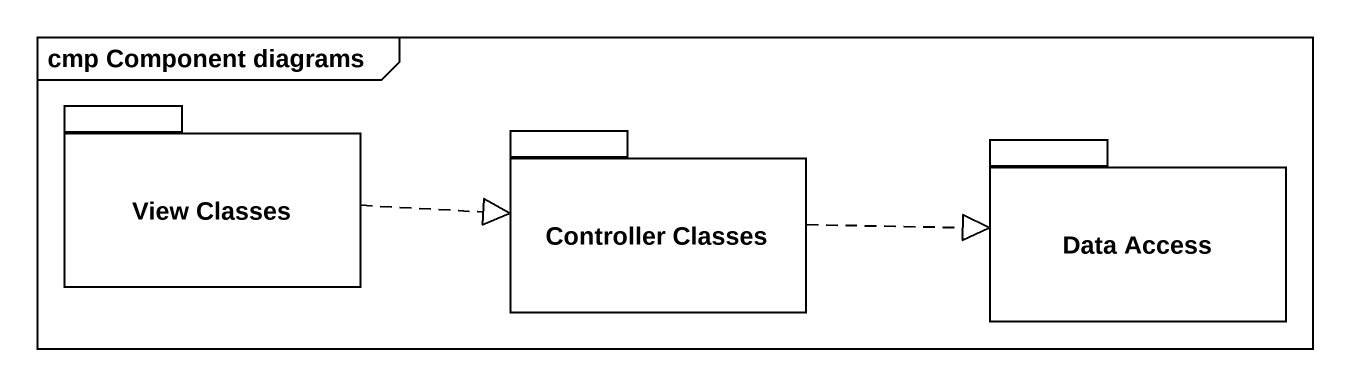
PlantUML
@startuml
mainframe cmp Component diagrams
package "View Classes" as View_Classes {
}
package "Controller Classes" as Controller_Classes {
}
package "Data Access" as Data_Access {
}
View_Classes .right.|> Controller_Classes
Controller_Classes .right.|> Data_Access
@enduml
